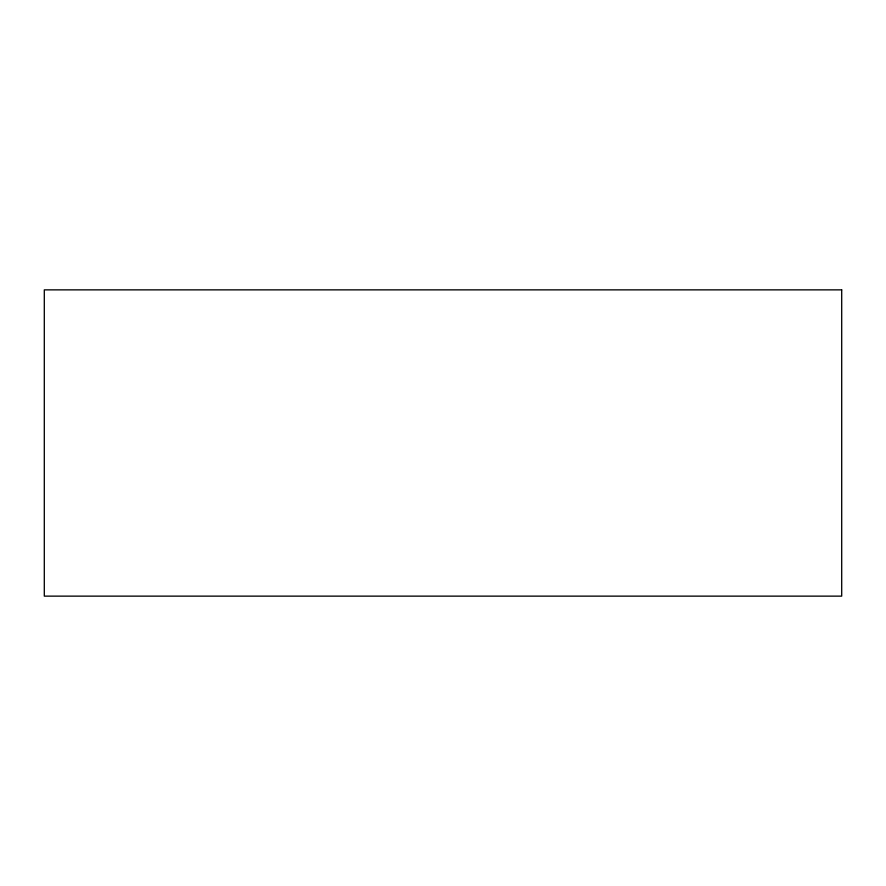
<?xml version="1.0" encoding="UTF-8"?>
<svg xmlns="http://www.w3.org/2000/svg" width="886" height="886" viewBox="0 0 886 886"><rect width="100%" height="100%" fill="white"/><g stroke="black" fill="none" stroke-linecap="round" stroke-linejoin="round"><path stroke-width="1.33" d="M841.7 289.866L44.3 289.866L44.3 596.134L841.7 596.134L841.7 289.866"/></g></svg>
